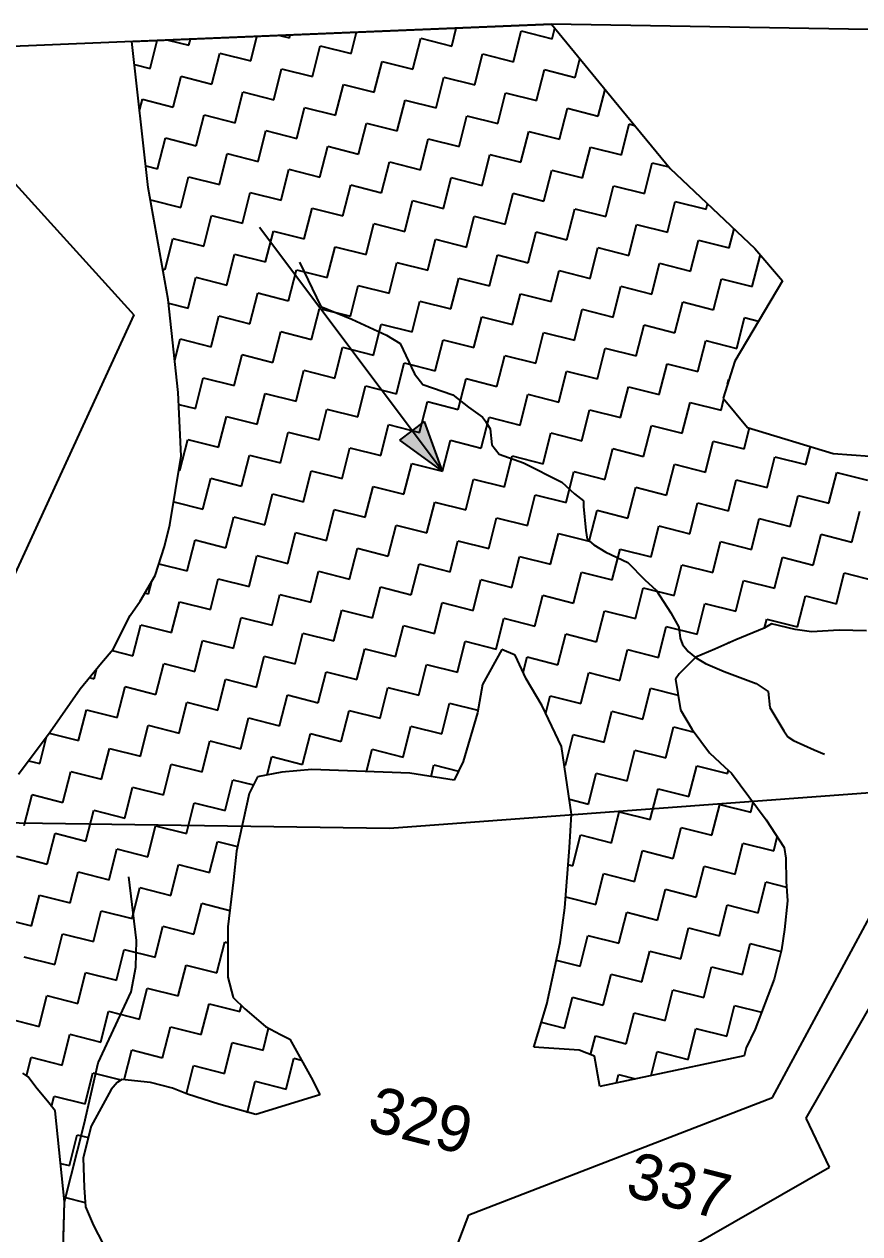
# Model space of a CAD drawing. Header units: metres. Extents: x 281097 to 285452, y 2029380 to 2031700.
# Drawn here: x 284736.9 to 285060.7, y 2030466.1 to 2030934.9 of the extents above; entities that cross this region are included whole.
import ezdxf
from ezdxf.enums import TextEntityAlignment as Align

# ---------------------------------------------------------------- set-up
doc = ezdxf.new("R2010")
doc.units = ezdxf.units.M
doc.header["$MEASUREMENT"] = 0
for name, color, linetype in [('LINE_WATER', 4, 'Continuous'), ('POLY_HATCH', 12, 'Continuous'), ('POLY_PARCEL', 6, 'Continuous'), ('TEXT_PARCEL', 7, 'Continuous'), ('V_BOUND_LINE', 7, 'Continuous')]:
    doc.layers.add(name, color=color, linetype=linetype)
doc.styles.add('TEXT_MAP', font='', dxfattribs={"height": 2.5})
doc.styles.get('TEXT_MAP').set_extended_font_data('Kruti Dev 050')

msp = doc.modelspace()

# ---------------------------------------------------------------- hatches: boundary and pattern name
h = msp.add_hatch(color=256)
h.paths.add_polyline_path([(284887.26, 2030777.34), (284882.47, 2030773.73), (284899.05, 2030761.67)])
h.paths.add_polyline_path([(284899.05, 2030761.67), (284892.06, 2030780.95), (284887.26, 2030777.34)])

# ---------------------------------------------------------------- linework, layer by layer
for points in [[(284899.05, 2030761.67), (284828.03, 2030856.09)], [(284882.47, 2030773.73), (284892.06, 2030780.95)], [(284899.05, 2030761.67), (284892.06, 2030780.95)], [(284899.05, 2030761.67), (284882.47, 2030773.73)]]:
    msp.add_lwpolyline(points)
at = {"layer": 'LINE_WATER'}
for p, q in [((284843.55, 2030842.67), (284851.91, 2030825.49)), ((284851.91, 2030825.49), (284863.85, 2030820.59)), ((284863.85, 2030820.59), (284877.33, 2030814.35)), ((284877.33, 2030814.35), (284882.63, 2030811.12)), ((284882.63, 2030811.12), (284888.13, 2030799.38)), ((284888.13, 2030799.38), (284891.33, 2030795.27)), ((284891.33, 2030795.27), (284903.01, 2030791.26)), ((284903.01, 2030791.26), (284909.12, 2030786.54)), ((284909.12, 2030786.54), (284914.49, 2030782.64)), ((284914.49, 2030782.64), (284915.68, 2030781.07)), ((284915.68, 2030781.07), (284917.46, 2030778.07)), ((284917.46, 2030778.07), (284918.11, 2030771.87)), ((284918.11, 2030771.87), (284921.02, 2030768.28)), ((284921.02, 2030768.28), (284930.35, 2030764.96)), ((284930.35, 2030764.96), (284945.27, 2030757.37)), ((284945.27, 2030757.37), (284950.18, 2030752.95)), ((284950.18, 2030752.95), (284953.61, 2030750.18)), ((284953.61, 2030750.18), (284953.68, 2030747.94)), ((284953.68, 2030747.94), (284954.59, 2030738.64)), ((284954.59, 2030738.64), (284955.03, 2030735.35)), ((284955.03, 2030735.35), (284957.64, 2030733.1)), ((284957.64, 2030733.1), (284962.34, 2030730.32)), ((284962.34, 2030730.32), (284970.84, 2030726.26)), ((284970.84, 2030726.26), (284977.39, 2030719.52)), ((284977.39, 2030719.52), (284981.79, 2030715.55)), ((284981.79, 2030715.55), (284987.52, 2030706.8)), ((284987.52, 2030706.8), (284990.56, 2030701.26)), ((284990.56, 2030701.26), (284991.07, 2030697)), ((284991.07, 2030697), (284992.04, 2030694.53)), ((284992.04, 2030694.53), (284994.2, 2030691.76)), ((284994.2, 2030691.76), (284997.1, 2030689.44)), ((284997.1, 2030689.44), (285000.98, 2030687.19)), ((285000.98, 2030687.19), (285008.14, 2030684.1)), ((285008.14, 2030684.1), (285020.61, 2030679.36)), ((285020.61, 2030679.36), (285025.23, 2030676.28)), ((285025.23, 2030676.28), (285025.88, 2030670.08)), ((285025.88, 2030670.08), (285031.24, 2030661.1)), ((285031.24, 2030661.1), (285032.87, 2030658.78)), ((285032.87, 2030658.78), (285035.03, 2030657.28)), ((285035.03, 2030657.28), (285043.02, 2030653.67)), ((285043.02, 2030653.67), (285047.05, 2030652.01)), ((284780.47, 2030579.82), (284777.4, 2030604.47)), ((284780.17, 2030569.41), (284780.47, 2030579.82)), ((284778.36, 2030559.97), (284780.17, 2030569.41)), ((284765.54, 2030532.36), (284778.36, 2030559.97)), ((284760.12, 2030508.69), (284765.54, 2030532.36)), ((284752.5, 2030478.59), (284760.12, 2030508.69)), ((284751.58, 2030447.38), (284752.5, 2030478.59))]:
    msp.add_line(p, q, dxfattribs=at)
at = {"layer": 'POLY_HATCH'}
for p, q in [((284778.58, 2030928.15), (284941.29, 2030934.89)), ((284941.29, 2030934.89), (284968.51, 2030901.68)), ((284784.98, 2030871.65), (284778.58, 2030928.15)), ((284968.51, 2030901.68), (284987.21, 2030879.03)), ((284987.21, 2030879.03), (285020.05, 2030847.92)), ((284792.7, 2030828.17), (284784.98, 2030871.65)), ((285020.05, 2030847.92), (285030.74, 2030835.44)), ((285030.74, 2030835.44), (285012.26, 2030804.3)), ((284796.61, 2030792.18), (284792.7, 2030828.17)), ((285012.26, 2030804.3), (285007.82, 2030789.96)), ((284797.69, 2030767.48), (284796.61, 2030792.18)), ((285007.82, 2030789.96), (285007.82, 2030789.96)), ((285007.82, 2030789.96), (285017.16, 2030778.64)), ((285017.16, 2030778.64), (285050.45, 2030768.58)), ((284793.39, 2030740.89), (284797.69, 2030767.48)), ((285050.45, 2030768.58), (285087.21, 2030765.78)), ((284791.26, 2030732.48), (284793.39, 2030740.89)), ((284787.59, 2030721.2), (284791.26, 2030732.48)), ((284781.82, 2030711.26), (284787.59, 2030721.2)), ((284777.97, 2030705.72), (284781.82, 2030711.26)), ((284771.42, 2030692.73), (284777.97, 2030705.72)), ((285023.68, 2030700.87), (285012.75, 2030696.31)), ((285026.56, 2030702.58), (285023.68, 2030700.87)), ((285035.74, 2030700.26), (285026.56, 2030702.58)), ((285042.06, 2030699.47), (285035.74, 2030700.26)), ((285052.78, 2030700.01), (285042.06, 2030699.47)), ((285063.31, 2030699.79), (285052.78, 2030700.01)), ((285012.75, 2030696.31), (285004.51, 2030692.7)), ((284766.81, 2030687.39), (284771.42, 2030692.73)), ((284922.04, 2030692.55), (284914.53, 2030678.99)), ((284927.2, 2030690.43), (284922.04, 2030692.55)), ((284931.39, 2030681.23), (284927.2, 2030690.43)), ((284997.22, 2030689.66), (284990.69, 2030683.18)), ((285004.51, 2030692.7), (284997.22, 2030689.66)), ((284758.54, 2030677.27), (284766.81, 2030687.39)), ((284937.67, 2030670.68), (284931.39, 2030681.23)), ((284990.69, 2030683.18), (284989.34, 2030681.08)), ((284989.34, 2030681.08), (284991.22, 2030669.2)), ((284747.01, 2030660.65), (284758.54, 2030677.27)), ((284914.53, 2030678.99), (284912.58, 2030668.08)), ((284912.58, 2030668.08), (284906.97, 2030649.15)), ((284945.09, 2030654.96), (284937.67, 2030670.68)), ((284991.22, 2030669.2), (284995.8, 2030661.53)), ((284995.8, 2030661.53), (285002.47, 2030652.52)), ((284734.7, 2030644.23), (284747.01, 2030660.65)), ((284949.04, 2030628.73), (284945.09, 2030654.96)), ((285002.47, 2030652.52), (285008.39, 2030646.95)), ((284906.97, 2030649.15), (284903.5, 2030641.89)), ((284827.3, 2030643.29), (284824.02, 2030636.79)), ((284836.68, 2030644.98), (284827.3, 2030643.29)), ((284848.37, 2030646.09), (284836.68, 2030644.98)), ((284886.28, 2030644.63), (284848.37, 2030646.09)), ((284903.5, 2030641.89), (284886.28, 2030644.63)), ((285008.39, 2030646.95), (285011.06, 2030644.64)), ((285011.06, 2030644.64), (285024.41, 2030626.61)), ((284824.02, 2030636.79), (284819.17, 2030614.41)), ((284948.23, 2030615.91), (284949.04, 2030628.73)), ((285024.41, 2030626.61), (285031.47, 2030615.86)), ((284946.38, 2030592.43), (284948.23, 2030615.91)), ((285031.47, 2030615.86), (285032.03, 2030611.65)), ((284819.17, 2030614.41), (284817.98, 2030603.31)), ((285032.03, 2030611.65), (285032.19, 2030602.66)), ((284817.98, 2030603.31), (284815.82, 2030585.14)), ((285032.19, 2030602.66), (285032.75, 2030595.19)), ((284944.62, 2030579.04), (284946.38, 2030592.43)), ((285032.75, 2030595.19), (285031.56, 2030584.09)), ((284815.82, 2030585.14), (284815.77, 2030565.61)), ((285031.56, 2030584.09), (285030.39, 2030576.25)), ((284939.38, 2030555.13), (284944.62, 2030579.04)), ((285030.39, 2030576.25), (285027.48, 2030564.77)), ((284815.77, 2030565.61), (284817.85, 2030557.76)), ((285027.48, 2030564.77), (285020.15, 2030545.47)), ((284817.85, 2030557.76), (284822.43, 2030553.34)), ((284934.35, 2030538.5), (284939.38, 2030555.13)), ((284822.43, 2030553.34), (284830.45, 2030546.43)), ((284830.45, 2030546.43), (284836.19, 2030543.35)), ((285020.15, 2030545.47), (285016.68, 2030538.2)), ((284836.19, 2030543.35), (284839.82, 2030541.61)), ((284839.82, 2030541.61), (284848.77, 2030525.5)), ((284951.96, 2030537.29), (284934.35, 2030538.5)), ((284957.89, 2030534.98), (284951.96, 2030537.29)), ((284959.96, 2030523.27), (284957.89, 2030534.98)), ((285015.91, 2030535.14), (285003.83, 2030532.5)), ((285016.68, 2030538.2), (285015.91, 2030535.14)), ((285003.83, 2030532.5), (284959.96, 2030523.27)), ((284738.41, 2030527.01), (284736.31, 2030528.36)), ((284741.46, 2030522.99), (284738.41, 2030527.01)), ((284774.79, 2030525.94), (284772.87, 2030524.8)), ((284785.89, 2030524.76), (284774.79, 2030525.94)), ((284848.77, 2030525.5), (284851.44, 2030519.95)), ((284746.42, 2030516.84), (284741.46, 2030522.99)), ((284770.57, 2030522.13), (284762.86, 2030507.8)), ((284772.87, 2030524.8), (284770.57, 2030522.13)), ((284794.31, 2030522.62), (284785.89, 2030524.76)), ((284800.24, 2030520.31), (284794.31, 2030522.62)), ((284748.9, 2030513.77), (284746.42, 2030516.84)), ((284812.29, 2030516.44), (284800.24, 2030520.31)), ((284826.71, 2030512.37), (284812.29, 2030516.44)), ((284851.44, 2030519.95), (284826.71, 2030512.37)), ((284752.5, 2030478.59), (284748.9, 2030513.77)), ((284762.86, 2030507.8), (284759.76, 2030495.56)), ((284759.76, 2030495.56), (284760.11, 2030484.07)), ((284760.11, 2030484.07), (284760.66, 2030476.6)), ((284752.1, 2030465.13), (284752.5, 2030478.59)), ((284760.66, 2030476.6), (284763.7, 2030469.32)), ((284763.7, 2030469.32), (284773.03, 2030451.49))]:
    msp.add_line(p, q, dxfattribs=at)
at = {"layer": 'POLY_HATCH', "linetype": 'Continuous'}
for p, q in [((284902.56, 2030926.39), (284904.32, 2030933.36)), ((284941.5, 2030929.26), (284942.54, 2030933.36)), ((284785.72, 2030917.76), (284788.46, 2030928.56)), ((284792.69, 2030928.74), (284800.72, 2030926.7)), ((284800.72, 2030926.7), (284801.33, 2030929.1)), ((284824.67, 2030920.64), (284827.08, 2030930.16)), ((284835.92, 2030930.53), (284839.67, 2030929.58)), ((284839.67, 2030929.58), (284839.95, 2030930.69)), ((284863.61, 2030923.51), (284865.7, 2030931.76)), ((284887.55, 2030917.45), (284890.59, 2030929.42)), ((284890.59, 2030929.42), (284902.56, 2030926.39)), ((284926.5, 2030920.32), (284929.53, 2030932.29)), ((284929.53, 2030932.29), (284941.5, 2030929.26)), ((284848.61, 2030914.57), (284851.64, 2030926.54)), ((284851.64, 2030926.54), (284863.61, 2030923.51)), ((284779.58, 2030919.32), (284785.72, 2030917.76)), ((284809.66, 2030911.7), (284812.7, 2030923.67)), ((284812.7, 2030923.67), (284824.67, 2030920.64)), ((284872.55, 2030908.51), (284875.58, 2030920.48)), ((284875.58, 2030920.48), (284887.55, 2030917.45)), ((284911.49, 2030911.38), (284914.53, 2030923.35)), ((284914.53, 2030923.35), (284926.5, 2030920.32)), ((284950.44, 2030914.26), (284952.27, 2030921.49)), ((284794.66, 2030902.76), (284797.69, 2030914.73)), ((284797.69, 2030914.73), (284809.66, 2030911.7)), ((284833.6, 2030905.64), (284836.64, 2030917.61)), ((284836.64, 2030917.61), (284848.61, 2030914.57)), ((284935.44, 2030905.32), (284938.47, 2030917.29)), ((284938.47, 2030917.29), (284950.44, 2030914.26)), ((284857.55, 2030899.57), (284860.58, 2030911.54)), ((284860.58, 2030911.54), (284872.55, 2030908.51)), ((284896.49, 2030902.44), (284899.52, 2030914.41)), ((284899.52, 2030914.41), (284911.49, 2030911.38)), ((284781.6, 2030901.5), (284782.69, 2030905.79)), ((284782.69, 2030905.79), (284794.66, 2030902.76)), ((284818.6, 2030896.7), (284821.63, 2030908.67)), ((284821.63, 2030908.67), (284833.6, 2030905.64)), ((284881.49, 2030893.51), (284884.52, 2030905.48)), ((284884.52, 2030905.48), (284896.49, 2030902.44)), ((284920.43, 2030896.38), (284923.47, 2030908.35)), ((284923.47, 2030908.35), (284935.44, 2030905.32)), ((284959.38, 2030899.25), (284962, 2030909.62)), ((284842.54, 2030890.63), (284845.58, 2030902.6)), ((284845.58, 2030902.6), (284857.55, 2030899.57)), ((284944.38, 2030890.31), (284947.41, 2030902.29)), ((284947.41, 2030902.29), (284959.38, 2030899.25)), ((284803.6, 2030887.76), (284806.63, 2030899.73)), ((284806.63, 2030899.73), (284818.6, 2030896.7)), ((284866.49, 2030884.57), (284869.52, 2030896.54)), ((284869.52, 2030896.54), (284881.49, 2030893.51)), ((284905.43, 2030887.44), (284908.46, 2030899.41)), ((284908.46, 2030899.41), (284920.43, 2030896.38)), ((284968.32, 2030884.25), (284971.35, 2030896.22)), ((284971.35, 2030896.22), (284973.46, 2030895.69)), ((284827.54, 2030881.69), (284830.57, 2030893.66)), ((284830.57, 2030893.66), (284842.54, 2030890.63)), ((284929.37, 2030881.38), (284932.4, 2030893.35)), ((284932.4, 2030893.35), (284944.38, 2030890.31)), ((284788.6, 2030878.82), (284791.63, 2030890.79)), ((284791.63, 2030890.79), (284803.6, 2030887.76)), ((284851.48, 2030875.63), (284854.51, 2030887.6)), ((284854.51, 2030887.6), (284866.49, 2030884.57)), ((284890.43, 2030878.5), (284893.46, 2030890.47)), ((284893.46, 2030890.47), (284905.43, 2030887.44)), ((284953.31, 2030875.31), (284956.35, 2030887.28)), ((284956.35, 2030887.28), (284968.32, 2030884.25)), ((284812.54, 2030872.75), (284815.57, 2030884.73)), ((284815.57, 2030884.73), (284827.54, 2030881.69)), ((284914.37, 2030872.44), (284917.4, 2030884.41)), ((284917.4, 2030884.41), (284929.37, 2030881.38)), ((284784.04, 2030879.97), (284788.6, 2030878.82)), ((284836.48, 2030866.69), (284839.51, 2030878.66)), ((284839.51, 2030878.66), (284851.48, 2030875.63)), ((284875.42, 2030869.56), (284878.46, 2030881.53)), ((284878.46, 2030881.53), (284890.43, 2030878.5)), ((284938.31, 2030866.37), (284941.34, 2030878.34)), ((284941.34, 2030878.34), (284953.31, 2030875.31)), ((284977.26, 2030869.25), (284980.29, 2030881.22)), ((284980.29, 2030881.22), (284986.76, 2030879.58)), ((284797.53, 2030863.82), (284800.57, 2030875.79)), ((284800.57, 2030875.79), (284812.54, 2030872.75)), ((284860.42, 2030860.63), (284863.45, 2030872.6)), ((284863.45, 2030872.6), (284875.42, 2030869.56)), ((284899.37, 2030863.5), (284902.4, 2030875.47)), ((284902.4, 2030875.47), (284914.37, 2030872.44)), ((284962.25, 2030860.31), (284965.28, 2030872.28)), ((284965.28, 2030872.28), (284977.26, 2030869.25)), ((284821.48, 2030857.75), (284824.51, 2030869.72)), ((284824.51, 2030869.72), (284836.48, 2030866.69)), ((284923.31, 2030857.43), (284926.34, 2030869.41)), ((284926.34, 2030869.41), (284938.31, 2030866.37)), ((284785.84, 2030866.78), (284797.53, 2030863.82)), ((284845.42, 2030851.69), (284848.45, 2030863.66)), ((284848.45, 2030863.66), (284860.42, 2030860.63)), ((284884.36, 2030854.56), (284887.39, 2030866.53)), ((284887.39, 2030866.53), (284899.37, 2030863.5)), ((284947.25, 2030851.37), (284950.28, 2030863.34)), ((284950.28, 2030863.34), (284962.25, 2030860.31)), ((284986.19, 2030854.24), (284989.23, 2030866.21)), ((284989.23, 2030866.21), (285001.2, 2030863.18)), ((285001.2, 2030863.18), (285001.73, 2030865.28)), ((284806.47, 2030848.81), (284809.5, 2030860.78)), ((284809.5, 2030860.78), (284821.48, 2030857.75)), ((284908.3, 2030848.5), (284911.34, 2030860.47)), ((284911.34, 2030860.47), (284923.31, 2030857.43)), ((284830.41, 2030842.75), (284833.45, 2030854.72)), ((284833.45, 2030854.72), (284845.42, 2030851.69)), ((284869.36, 2030845.62), (284872.39, 2030857.59)), ((284872.39, 2030857.59), (284884.36, 2030854.56)), ((284932.25, 2030842.43), (284935.28, 2030854.4)), ((284935.28, 2030854.4), (284947.25, 2030851.37)), ((284971.19, 2030845.3), (284974.22, 2030857.28)), ((284974.22, 2030857.28), (284986.19, 2030854.24)), ((285010.14, 2030848.18), (285012, 2030855.54)), ((284791.47, 2030839.87), (284794.5, 2030851.85)), ((284794.5, 2030851.85), (284806.47, 2030848.81)), ((284893.3, 2030839.56), (284896.33, 2030851.53)), ((284896.33, 2030851.53), (284908.3, 2030848.5)), ((284995.13, 2030839.24), (284998.16, 2030851.21)), ((284998.16, 2030851.21), (285010.14, 2030848.18)), ((284815.41, 2030833.81), (284818.44, 2030845.78)), ((284818.44, 2030845.78), (284830.41, 2030842.75)), ((284854.36, 2030836.68), (284857.39, 2030848.65)), ((284857.39, 2030848.65), (284869.36, 2030845.62)), ((284917.24, 2030833.49), (284920.27, 2030845.46)), ((284920.27, 2030845.46), (284932.25, 2030842.43)), ((284956.19, 2030836.37), (284959.22, 2030848.34)), ((284959.22, 2030848.34), (284971.19, 2030845.3)), ((285019.07, 2030833.18), (285022.11, 2030845.15)), ((285022.11, 2030845.15), (285022.51, 2030845.04)), ((284790.58, 2030840.1), (284791.47, 2030839.87)), ((284839.35, 2030827.75), (284842.38, 2030839.72)), ((284842.38, 2030839.72), (284854.36, 2030836.68)), ((284878.3, 2030830.62), (284881.33, 2030842.59)), ((284881.33, 2030842.59), (284893.3, 2030839.56)), ((284980.13, 2030830.3), (284983.16, 2030842.27)), ((284983.16, 2030842.27), (284995.13, 2030839.24)), ((284800.41, 2030824.87), (284803.44, 2030836.84)), ((284803.44, 2030836.84), (284815.41, 2030833.81)), ((284902.24, 2030824.55), (284905.27, 2030836.52)), ((284905.27, 2030836.52), (284917.24, 2030833.49)), ((284941.18, 2030827.43), (284944.22, 2030839.4)), ((284944.22, 2030839.4), (284956.19, 2030836.37)), ((285004.07, 2030824.24), (285007.1, 2030836.21)), ((285007.1, 2030836.21), (285019.07, 2030833.18)), ((284824.35, 2030818.81), (284827.38, 2030830.78)), ((284827.38, 2030830.78), (284839.35, 2030827.75)), ((284863.29, 2030821.68), (284866.33, 2030833.65)), ((284866.33, 2030833.65), (284878.3, 2030830.62)), ((284926.18, 2030818.49), (284929.21, 2030830.46)), ((284929.21, 2030830.46), (284941.18, 2030827.43)), ((284965.13, 2030821.36), (284968.16, 2030833.33)), ((284968.16, 2030833.33), (284980.13, 2030830.3)), ((284792.85, 2030826.79), (284800.41, 2030824.87)), ((284887.24, 2030815.62), (284890.27, 2030827.59)), ((284890.27, 2030827.59), (284902.24, 2030824.55)), ((284989.07, 2030815.3), (284992.1, 2030827.27)), ((284992.1, 2030827.27), (285004.07, 2030824.24)), ((284809.35, 2030809.87), (284812.38, 2030821.84)), ((284812.38, 2030821.84), (284824.35, 2030818.81)), ((284848.29, 2030812.74), (284851.32, 2030824.71)), ((284851.32, 2030824.71), (284863.29, 2030821.68)), ((284911.18, 2030809.55), (284914.21, 2030821.52)), ((284914.21, 2030821.52), (284926.18, 2030818.49)), ((284950.12, 2030812.42), (284953.15, 2030824.4)), ((284953.15, 2030824.4), (284965.13, 2030821.36)), ((285013.01, 2030809.23), (285016.04, 2030821.2)), ((285016.04, 2030821.2), (285021.47, 2030819.83)), ((284872.23, 2030806.68), (284875.26, 2030818.65)), ((284875.26, 2030818.65), (284887.24, 2030815.62)), ((284974.06, 2030806.36), (284977.1, 2030818.33)), ((284977.1, 2030818.33), (284989.07, 2030815.3)), ((284795.26, 2030804.57), (284797.38, 2030812.9)), ((284797.38, 2030812.9), (284809.35, 2030809.87)), ((284833.29, 2030803.8), (284836.32, 2030815.77)), ((284836.32, 2030815.77), (284848.29, 2030812.74)), ((284896.17, 2030800.61), (284899.21, 2030812.58)), ((284899.21, 2030812.58), (284911.18, 2030809.55)), ((284935.12, 2030803.49), (284938.15, 2030815.46)), ((284938.15, 2030815.46), (284950.12, 2030812.42)), ((284998.01, 2030800.3), (285001.04, 2030812.27)), ((285001.04, 2030812.27), (285013.01, 2030809.23)), ((284818.28, 2030794.86), (284821.32, 2030806.84)), ((284821.32, 2030806.84), (284833.29, 2030803.8)), ((284857.23, 2030797.74), (284860.26, 2030809.71)), ((284860.26, 2030809.71), (284872.23, 2030806.68)), ((284959.06, 2030797.42), (284962.09, 2030809.39)), ((284962.09, 2030809.39), (284974.06, 2030806.36)), ((284881.17, 2030791.67), (284884.2, 2030803.64)), ((284884.2, 2030803.64), (284896.17, 2030800.61)), ((284920.12, 2030794.55), (284923.15, 2030806.52)), ((284923.15, 2030806.52), (284935.12, 2030803.49)), ((284983, 2030791.36), (284986.04, 2030803.33)), ((284986.04, 2030803.33), (284998.01, 2030800.3)), ((284803.28, 2030785.93), (284806.31, 2030797.9)), ((284806.31, 2030797.9), (284818.28, 2030794.86)), ((284842.23, 2030788.8), (284845.26, 2030800.77)), ((284845.26, 2030800.77), (284857.23, 2030797.74)), ((284905.11, 2030785.61), (284908.15, 2030797.58)), ((284908.15, 2030797.58), (284920.12, 2030794.55)), ((284944.06, 2030788.48), (284947.09, 2030800.45)), ((284947.09, 2030800.45), (284959.06, 2030797.42)), ((284866.17, 2030782.74), (284869.2, 2030794.71)), ((284869.2, 2030794.71), (284881.17, 2030791.67)), ((284968, 2030782.42), (284971.03, 2030794.39)), ((284971.03, 2030794.39), (284983, 2030791.36)), ((285009.52, 2030795.46), (285009.98, 2030797.26)), ((285009.98, 2030797.26), (285010.07, 2030797.24)), ((284827.22, 2030779.86), (284830.26, 2030791.83)), ((284830.26, 2030791.83), (284842.23, 2030788.8)), ((284890.11, 2030776.67), (284893.14, 2030788.64)), ((284893.14, 2030788.64), (284905.11, 2030785.61)), ((284929.05, 2030779.54), (284932.09, 2030791.52)), ((284932.09, 2030791.52), (284944.06, 2030788.48)), ((284991.94, 2030776.35), (284994.97, 2030788.32)), ((284994.97, 2030788.32), (285006.94, 2030785.29)), ((285006.94, 2030785.29), (285008.05, 2030789.67)), ((284796.81, 2030787.57), (284803.28, 2030785.93)), ((284851.16, 2030773.8), (284854.2, 2030785.77)), ((284854.2, 2030785.77), (284866.17, 2030782.74)), ((284953, 2030773.48), (284956.03, 2030785.45)), ((284956.03, 2030785.45), (284968, 2030782.42)), ((284812.22, 2030770.92), (284815.25, 2030782.89)), ((284815.25, 2030782.89), (284827.22, 2030779.86)), ((284875.11, 2030767.73), (284878.14, 2030779.7)), ((284878.14, 2030779.7), (284890.11, 2030776.67)), ((284914.05, 2030770.61), (284917.08, 2030782.58)), ((284917.08, 2030782.58), (284929.05, 2030779.54)), ((284976.94, 2030767.41), (284979.97, 2030779.39)), ((284979.97, 2030779.39), (284991.94, 2030776.35)), ((284797.22, 2030761.98), (284800.25, 2030773.96)), ((284800.25, 2030773.96), (284812.22, 2030770.92)), ((284836.16, 2030764.86), (284839.19, 2030776.83)), ((284839.19, 2030776.83), (284851.16, 2030773.8)), ((284937.99, 2030764.54), (284941.03, 2030776.51)), ((284941.03, 2030776.51), (284953, 2030773.48)), ((285015.88, 2030770.29), (285017.94, 2030778.41)), ((284860.1, 2030758.79), (284863.14, 2030770.76)), ((284863.14, 2030770.76), (284875.11, 2030767.73)), ((284899.05, 2030761.67), (284902.08, 2030773.64)), ((284902.08, 2030773.64), (284914.05, 2030770.61)), ((284961.93, 2030758.48), (284964.97, 2030770.45)), ((284964.97, 2030770.45), (284976.94, 2030767.41)), ((285000.88, 2030761.35), (285003.91, 2030773.32)), ((285003.91, 2030773.32), (285015.88, 2030770.29)), ((285039.82, 2030764.22), (285041.61, 2030771.25)), ((284821.16, 2030755.92), (284824.19, 2030767.89)), ((284824.19, 2030767.89), (284836.16, 2030764.86)), ((284884.04, 2030752.73), (284887.08, 2030764.7)), ((284887.08, 2030764.7), (284899.05, 2030761.67)), ((284922.99, 2030755.6), (284926.02, 2030767.57)), ((284926.02, 2030767.57), (284937.99, 2030764.54)), ((285024.82, 2030755.29), (285027.85, 2030767.26)), ((285027.85, 2030767.26), (285039.82, 2030764.22)), ((284796.82, 2030762.09), (284797.22, 2030761.98)), ((284845.1, 2030749.86), (284848.13, 2030761.83)), ((284848.13, 2030761.83), (284860.1, 2030758.79)), ((284946.93, 2030749.54), (284949.96, 2030761.51)), ((284949.96, 2030761.51), (284961.93, 2030758.48)), ((284985.88, 2030752.41), (284988.91, 2030764.38)), ((284988.91, 2030764.38), (285000.88, 2030761.35)), ((285048.76, 2030749.22), (285051.8, 2030761.19)), ((285051.8, 2030761.19), (285063.77, 2030758.16)), ((284806.15, 2030746.98), (284809.19, 2030758.95)), ((284809.19, 2030758.95), (284821.16, 2030755.92)), ((284869.04, 2030743.79), (284872.07, 2030755.76)), ((284872.07, 2030755.76), (284884.04, 2030752.73)), ((284907.99, 2030746.66), (284911.02, 2030758.64)), ((284911.02, 2030758.64), (284922.99, 2030755.6)), ((284970.87, 2030743.47), (284973.91, 2030755.44)), ((284973.91, 2030755.44), (284985.88, 2030752.41)), ((285009.82, 2030746.35), (285012.85, 2030758.32)), ((285012.85, 2030758.32), (285024.82, 2030755.29)), ((284830.1, 2030740.92), (284833.13, 2030752.89)), ((284833.13, 2030752.89), (284845.1, 2030749.86)), ((284931.93, 2030740.6), (284934.96, 2030752.57)), ((284934.96, 2030752.57), (284946.93, 2030749.54)), ((285033.76, 2030740.28), (285036.79, 2030752.25)), ((285036.79, 2030752.25), (285048.76, 2030749.22)), ((284794.84, 2030749.85), (284806.15, 2030746.98)), ((284854.04, 2030734.85), (284857.07, 2030746.82)), ((284857.07, 2030746.82), (284869.04, 2030743.79)), ((284892.98, 2030737.73), (284896.02, 2030749.7)), ((284896.02, 2030749.7), (284907.99, 2030746.66)), ((284955.87, 2030734.53), (284958.9, 2030746.51)), ((284958.9, 2030746.51), (284970.87, 2030743.47)), ((284994.81, 2030737.41), (284997.85, 2030749.38)), ((284997.85, 2030749.38), (285009.82, 2030746.35)), ((285057.7, 2030734.22), (285060.73, 2030746.19)), ((284815.09, 2030731.98), (284818.13, 2030743.95)), ((284818.13, 2030743.95), (284830.1, 2030740.92)), ((284916.93, 2030731.66), (284919.96, 2030743.63)), ((284919.96, 2030743.63), (284931.93, 2030740.6)), ((285018.76, 2030731.34), (285021.79, 2030743.31)), ((285021.79, 2030743.31), (285033.76, 2030740.28)), ((284839.04, 2030725.91), (284842.07, 2030737.88)), ((284842.07, 2030737.88), (284854.04, 2030734.85)), ((284877.98, 2030728.79), (284881.01, 2030740.76)), ((284881.01, 2030740.76), (284892.98, 2030737.73)), ((284940.87, 2030725.6), (284943.9, 2030737.57)), ((284943.9, 2030737.57), (284955.87, 2030734.53)), ((284979.81, 2030728.47), (284982.84, 2030740.44)), ((284982.84, 2030740.44), (284994.81, 2030737.41)), ((285042.7, 2030725.28), (285045.73, 2030737.25)), ((285045.73, 2030737.25), (285057.7, 2030734.22)), ((284800.09, 2030723.04), (284803.12, 2030735.01)), ((284803.12, 2030735.01), (284815.09, 2030731.98)), ((284862.98, 2030719.85), (284866.01, 2030731.82)), ((284866.01, 2030731.82), (284877.98, 2030728.79)), ((284901.92, 2030722.72), (284904.95, 2030734.69)), ((284904.95, 2030734.69), (284916.93, 2030731.66)), ((285003.75, 2030722.41), (285006.79, 2030734.38)), ((285006.79, 2030734.38), (285018.76, 2030731.34)), ((284824.03, 2030716.98), (284827.06, 2030728.95)), ((284827.06, 2030728.95), (284839.04, 2030725.91)), ((284925.86, 2030716.66), (284928.9, 2030728.63)), ((284928.9, 2030728.63), (284940.87, 2030725.6)), ((284964.81, 2030719.53), (284967.84, 2030731.5)), ((284967.84, 2030731.5), (284979.81, 2030728.47)), ((285027.7, 2030716.34), (285030.73, 2030728.31)), ((285030.73, 2030728.31), (285042.7, 2030725.28)), ((284789.1, 2030725.82), (284800.09, 2030723.04)), ((284847.97, 2030710.91), (284851.01, 2030722.88)), ((284851.01, 2030722.88), (284862.98, 2030719.85)), ((284886.92, 2030713.78), (284889.95, 2030725.75)), ((284889.95, 2030725.75), (284901.92, 2030722.72)), ((284949.81, 2030710.59), (284952.84, 2030722.56)), ((284952.84, 2030722.56), (284964.81, 2030719.53)), ((284988.75, 2030713.47), (284991.78, 2030725.44)), ((284991.78, 2030725.44), (285003.75, 2030722.41)), ((284785.09, 2030714.1), (284786.34, 2030719.04)), ((284809.03, 2030708.04), (284812.06, 2030720.01)), ((284812.06, 2030720.01), (284824.03, 2030716.98)), ((284910.86, 2030707.72), (284913.89, 2030719.69)), ((284913.89, 2030719.69), (284925.86, 2030716.66)), ((285012.69, 2030707.4), (285015.72, 2030719.37)), ((285015.72, 2030719.37), (285027.7, 2030716.34)), ((285051.64, 2030710.28), (285054.67, 2030722.25)), ((285054.67, 2030722.25), (285066.64, 2030719.21)), ((284783.67, 2030714.46), (284785.09, 2030714.1)), ((284832.97, 2030701.97), (284836, 2030713.94)), ((284836, 2030713.94), (284847.97, 2030710.91)), ((284871.92, 2030704.85), (284874.95, 2030716.82)), ((284874.95, 2030716.82), (284886.92, 2030713.78)), ((284934.8, 2030701.65), (284937.83, 2030713.63)), ((284937.83, 2030713.63), (284949.81, 2030710.59)), ((284973.75, 2030704.53), (284976.78, 2030716.5)), ((284976.78, 2030716.5), (284988.75, 2030713.47)), ((285036.63, 2030701.34), (285039.67, 2030713.31)), ((285039.67, 2030713.31), (285051.64, 2030710.28)), ((284794.03, 2030699.1), (284797.06, 2030711.07)), ((284797.06, 2030711.07), (284809.03, 2030708.04)), ((284895.86, 2030698.78), (284898.89, 2030710.75)), ((284898.89, 2030710.75), (284910.86, 2030707.72)), ((284997.69, 2030698.46), (285000.72, 2030710.43)), ((285000.72, 2030710.43), (285012.69, 2030707.4)), ((284817.97, 2030693.03), (284821, 2030705)), ((284821, 2030705), (284832.97, 2030701.97)), ((284856.91, 2030695.91), (284859.94, 2030707.88)), ((284859.94, 2030707.88), (284871.92, 2030704.85)), ((284919.8, 2030692.72), (284922.83, 2030704.69)), ((284922.83, 2030704.69), (284934.8, 2030701.65)), ((284958.74, 2030695.59), (284961.78, 2030707.56)), ((284961.78, 2030707.56), (284973.75, 2030704.53)), ((285023.79, 2030700.94), (285024.66, 2030704.37)), ((285024.66, 2030704.37), (285036.63, 2030701.34)), ((284779.02, 2030690.16), (284782.05, 2030702.13)), ((284782.05, 2030702.13), (284794.03, 2030699.1)), ((284841.91, 2030686.97), (284844.94, 2030698.94)), ((284844.94, 2030698.94), (284856.91, 2030695.91)), ((284880.85, 2030689.84), (284883.89, 2030701.81)), ((284883.89, 2030701.81), (284895.86, 2030698.78)), ((284982.69, 2030689.52), (284985.72, 2030701.5)), ((284985.72, 2030701.5), (284997.69, 2030698.46)), ((284802.96, 2030684.09), (284806, 2030696.07)), ((284806, 2030696.07), (284817.97, 2030693.03)), ((284904.8, 2030683.78), (284907.83, 2030695.75)), ((284907.83, 2030695.75), (284919.8, 2030692.72)), ((284943.74, 2030686.65), (284946.77, 2030698.62)), ((284946.77, 2030698.62), (284958.74, 2030695.59)), ((285009.53, 2030694.9), (285009.66, 2030695.43)), ((285009.66, 2030695.43), (285010.34, 2030695.26)), ((284770.96, 2030692.2), (284779.02, 2030690.16)), ((284826.91, 2030678.03), (284829.94, 2030690)), ((284829.94, 2030690), (284841.91, 2030686.97)), ((284865.85, 2030680.9), (284868.88, 2030692.87)), ((284868.88, 2030692.87), (284880.85, 2030689.84)), ((284930.26, 2030683.71), (284931.77, 2030689.68)), ((284931.77, 2030689.68), (284943.74, 2030686.65)), ((284967.68, 2030680.59), (284970.71, 2030692.56)), ((284970.71, 2030692.56), (284982.69, 2030689.52)), ((284764.02, 2030681.22), (284765.03, 2030685.21)), ((284787.96, 2030675.16), (284790.99, 2030687.13)), ((284790.99, 2030687.13), (284802.96, 2030684.09)), ((284889.79, 2030674.84), (284892.82, 2030686.81)), ((284892.82, 2030686.81), (284904.8, 2030683.78)), ((284762.16, 2030681.69), (284764.02, 2030681.22)), ((284811.9, 2030669.09), (284814.93, 2030681.06)), ((284814.93, 2030681.06), (284826.91, 2030678.03)), ((284850.85, 2030671.97), (284853.88, 2030683.94)), ((284853.88, 2030683.94), (284865.85, 2030680.9)), ((284952.68, 2030671.65), (284955.71, 2030683.62)), ((284955.71, 2030683.62), (284967.68, 2030680.59)), ((284772.96, 2030666.22), (284775.99, 2030678.19)), ((284775.99, 2030678.19), (284787.96, 2030675.16)), ((284874.79, 2030665.9), (284877.82, 2030677.87)), ((284877.82, 2030677.87), (284889.79, 2030674.84)), ((284976.62, 2030665.58), (284979.65, 2030677.55)), ((284979.65, 2030677.55), (284990.33, 2030674.85)), ((284796.9, 2030660.15), (284799.93, 2030672.12)), ((284799.93, 2030672.12), (284811.9, 2030669.09)), ((284835.84, 2030663.03), (284838.88, 2030675)), ((284838.88, 2030675), (284850.85, 2030671.97)), ((284898.73, 2030659.84), (284901.76, 2030671.81)), ((284901.76, 2030671.81), (284912.75, 2030669.02)), ((284938.99, 2030667.89), (284940.71, 2030674.68)), ((284940.71, 2030674.68), (284952.68, 2030671.65)), ((284757.95, 2030657.28), (284760.99, 2030669.25)), ((284760.99, 2030669.25), (284772.96, 2030666.22)), ((284820.84, 2030654.09), (284823.87, 2030666.06)), ((284823.87, 2030666.06), (284835.84, 2030663.03)), ((284859.79, 2030656.96), (284862.82, 2030668.93)), ((284862.82, 2030668.93), (284874.79, 2030665.9)), ((284961.62, 2030656.64), (284964.65, 2030668.62)), ((284964.65, 2030668.62), (284976.62, 2030665.58)), ((284781.9, 2030651.21), (284784.93, 2030663.19)), ((284784.93, 2030663.19), (284796.9, 2030660.15)), ((284883.73, 2030650.9), (284886.76, 2030662.87)), ((284886.76, 2030662.87), (284898.73, 2030659.84)), ((284985.56, 2030650.58), (284988.59, 2030662.55)), ((284988.59, 2030662.55), (284996.53, 2030660.54)), ((284742.95, 2030648.34), (284745.59, 2030658.77)), ((284746.63, 2030660.15), (284757.95, 2030657.28)), ((284805.84, 2030645.15), (284808.87, 2030657.12)), ((284808.87, 2030657.12), (284820.84, 2030654.09)), ((284844.78, 2030648.02), (284847.81, 2030659.99)), ((284847.81, 2030659.99), (284859.79, 2030656.96)), ((284946.61, 2030647.71), (284949.65, 2030659.68)), ((284949.65, 2030659.68), (284961.62, 2030656.64)), ((284766.89, 2030642.28), (284769.93, 2030654.25)), ((284769.93, 2030654.25), (284781.9, 2030651.21)), ((284869.56, 2030645.27), (284871.76, 2030653.93)), ((284871.76, 2030653.93), (284883.73, 2030650.9)), ((284970.56, 2030641.64), (284973.59, 2030653.61)), ((284973.59, 2030653.61), (284985.56, 2030650.58)), ((284738.6, 2030649.44), (284742.95, 2030648.34)), ((284790.83, 2030636.21), (284793.87, 2030648.18)), ((284793.87, 2030648.18), (284805.84, 2030645.15)), ((284831.01, 2030643.96), (284832.81, 2030651.06)), ((284832.81, 2030651.06), (284844.78, 2030648.02)), ((284894.55, 2030643.31), (284895.7, 2030647.86)), ((284895.7, 2030647.86), (284905.21, 2030645.46)), ((284946.17, 2030647.82), (284946.61, 2030647.71)), ((284994.5, 2030635.58), (284997.53, 2030647.55)), ((284997.53, 2030647.55), (285009.5, 2030644.52)), ((284751.89, 2030633.34), (284754.92, 2030645.31)), ((284754.92, 2030645.31), (284766.89, 2030642.28)), ((284955.55, 2030632.7), (284958.59, 2030644.67)), ((284958.59, 2030644.67), (284970.56, 2030641.64)), ((285009.5, 2030644.52), (285009.81, 2030645.72)), ((284775.83, 2030627.27), (284778.86, 2030639.24)), ((284778.86, 2030639.24), (284790.83, 2030636.21)), ((284814.78, 2030630.15), (284817.81, 2030642.12)), ((284817.81, 2030642.12), (284825.7, 2030640.12)), ((284979.49, 2030626.64), (284982.53, 2030638.61)), ((284982.53, 2030638.61), (284994.5, 2030635.58)), ((284736.89, 2030624.4), (284739.92, 2030636.37)), ((284739.92, 2030636.37), (284751.89, 2030633.34)), ((284948.16, 2030634.58), (284955.55, 2030632.7)), ((285018.44, 2030629.51), (285019.41, 2030633.36)), ((284760.83, 2030618.33), (284763.86, 2030630.31)), ((284763.86, 2030630.31), (284775.83, 2030627.27)), ((284799.77, 2030621.21), (284802.81, 2030633.18)), ((284802.81, 2030633.18), (284814.78, 2030630.15)), ((284964.49, 2030617.7), (284967.52, 2030629.67)), ((284967.52, 2030629.67), (284979.49, 2030626.64)), ((285003.44, 2030620.57), (285006.47, 2030632.54)), ((285006.47, 2030632.54), (285018.44, 2030629.51)), ((284784.77, 2030612.27), (284787.8, 2030624.24)), ((284787.8, 2030624.24), (284799.77, 2030621.21)), ((284745.82, 2030609.4), (284748.86, 2030621.37)), ((284748.86, 2030621.37), (284760.83, 2030618.33)), ((284949.49, 2030608.76), (284952.52, 2030620.73)), ((284952.52, 2030620.73), (284964.49, 2030617.7)), ((284988.43, 2030611.64), (284991.47, 2030623.61)), ((284991.47, 2030623.61), (285003.44, 2030620.57)), ((285027.38, 2030614.51), (285028.76, 2030619.98)), ((284769.77, 2030603.33), (284772.8, 2030615.3)), ((284772.8, 2030615.3), (284784.77, 2030612.27)), ((284808.71, 2030606.2), (284811.74, 2030618.18)), ((284811.74, 2030618.18), (284819.55, 2030616.2)), ((284973.43, 2030602.7), (284976.46, 2030614.67)), ((284976.46, 2030614.67), (284988.43, 2030611.64)), ((285012.37, 2030605.57), (285015.41, 2030617.54)), ((285015.41, 2030617.54), (285027.38, 2030614.51)), ((284733.85, 2030612.43), (284745.82, 2030609.4)), ((284754.76, 2030594.39), (284757.8, 2030606.36)), ((284757.8, 2030606.36), (284769.77, 2030603.33)), ((284793.71, 2030597.27), (284796.74, 2030609.24)), ((284796.74, 2030609.24), (284808.71, 2030606.2)), ((284947.71, 2030609.21), (284949.49, 2030608.76)), ((284958.43, 2030593.76), (284961.46, 2030605.73)), ((284961.46, 2030605.73), (284973.43, 2030602.7)), ((284997.37, 2030596.63), (285000.4, 2030608.6)), ((285000.4, 2030608.6), (285012.37, 2030605.57)), ((285021.31, 2030590.57), (285024.35, 2030602.54)), ((285024.35, 2030602.54), (285032.35, 2030600.51)), ((284739.76, 2030585.45), (284742.79, 2030597.43)), ((284742.79, 2030597.43), (284754.76, 2030594.39)), ((284778.7, 2030588.33), (284781.74, 2030600.3)), ((284781.74, 2030600.3), (284793.71, 2030597.27)), ((284946.72, 2030596.72), (284958.43, 2030593.76)), ((284982.37, 2030587.69), (284985.4, 2030599.66)), ((284985.4, 2030599.66), (284997.37, 2030596.63)), ((284763.7, 2030579.39), (284766.73, 2030591.36)), ((284766.73, 2030591.36), (284778.7, 2030588.33)), ((284802.65, 2030582.26), (284805.68, 2030594.23)), ((284805.68, 2030594.23), (284816.58, 2030591.47)), ((285006.31, 2030581.63), (285009.34, 2030593.6)), ((285009.34, 2030593.6), (285021.31, 2030590.57)), ((284727.79, 2030588.49), (284739.76, 2030585.45)), ((284967.36, 2030578.75), (284970.4, 2030590.73)), ((284970.4, 2030590.73), (284982.37, 2030587.69)), ((284748.7, 2030570.45), (284751.73, 2030582.42)), ((284751.73, 2030582.42), (284763.7, 2030579.39)), ((284787.64, 2030573.32), (284790.68, 2030585.3)), ((284790.68, 2030585.3), (284802.65, 2030582.26)), ((284952.36, 2030569.82), (284955.39, 2030581.79)), ((284955.39, 2030581.79), (284967.36, 2030578.75)), ((284991.31, 2030572.69), (284994.34, 2030584.66)), ((284994.34, 2030584.66), (285006.31, 2030581.63)), ((284811.59, 2030567.26), (284814.62, 2030579.23)), ((284814.62, 2030579.23), (284815.8, 2030578.93)), ((285015.25, 2030566.63), (285018.28, 2030578.6)), ((285018.28, 2030578.6), (285030.22, 2030575.57)), ((284736.73, 2030573.48), (284748.7, 2030570.45)), ((284772.64, 2030564.39), (284775.67, 2030576.36)), ((284775.67, 2030576.36), (284787.64, 2030573.32)), ((284976.3, 2030563.75), (284979.34, 2030575.72)), ((284979.34, 2030575.72), (284991.31, 2030572.69)), ((284796.58, 2030558.32), (284799.61, 2030570.29)), ((284799.61, 2030570.29), (284811.59, 2030567.26)), ((284943.11, 2030572.16), (284952.36, 2030569.82)), ((285000.25, 2030557.69), (285003.28, 2030569.66)), ((285003.28, 2030569.66), (285015.25, 2030566.63)), ((284757.64, 2030555.45), (284760.67, 2030567.42)), ((284760.67, 2030567.42), (284772.64, 2030564.39)), ((284961.3, 2030554.81), (284964.33, 2030566.78)), ((284964.33, 2030566.78), (284976.3, 2030563.75)), ((284742.63, 2030546.51), (284745.67, 2030558.48)), ((284745.67, 2030558.48), (284757.64, 2030555.45)), ((284781.58, 2030549.38), (284784.61, 2030561.35)), ((284784.61, 2030561.35), (284796.58, 2030558.32)), ((284985.24, 2030548.75), (284988.27, 2030560.72)), ((284988.27, 2030560.72), (285000.25, 2030557.69)), ((284805.52, 2030543.32), (284808.55, 2030555.29)), ((284808.55, 2030555.29), (284820.52, 2030552.26)), ((284820.52, 2030552.26), (284821.12, 2030554.61)), ((284946.3, 2030545.87), (284949.33, 2030557.85)), ((284949.33, 2030557.85), (284961.3, 2030554.81)), ((285009.18, 2030542.68), (285012.22, 2030554.65)), ((285012.22, 2030554.65), (285022.64, 2030552.01)), ((284730.66, 2030549.54), (284742.63, 2030546.51)), ((284766.58, 2030540.44), (284769.61, 2030552.42)), ((284769.61, 2030552.42), (284781.58, 2030549.38)), ((284970.24, 2030539.81), (284973.27, 2030551.78)), ((284973.27, 2030551.78), (284985.24, 2030548.75)), ((284790.52, 2030534.38), (284793.55, 2030546.35)), ((284793.55, 2030546.35), (284805.52, 2030543.32)), ((284829.46, 2030537.25), (284831.63, 2030545.8)), ((284937.27, 2030548.16), (284946.3, 2030545.87)), ((284994.18, 2030533.75), (284997.21, 2030545.72)), ((284997.21, 2030545.72), (285009.18, 2030542.68)), ((284751.57, 2030531.51), (284754.6, 2030543.48)), ((284754.6, 2030543.48), (284766.58, 2030540.44)), ((284814.46, 2030528.32), (284817.49, 2030540.29)), ((284817.49, 2030540.29), (284829.46, 2030537.25)), ((284956.42, 2030535.55), (284958.27, 2030542.84)), ((284958.27, 2030542.84), (284970.24, 2030539.81)), ((284775.62, 2030525.85), (284778.55, 2030537.41)), ((284778.55, 2030537.41), (284790.52, 2030534.38)), ((284979.85, 2030527.45), (284982.21, 2030536.78)), ((284982.21, 2030536.78), (284994.18, 2030533.75)), ((284737.87, 2030527.72), (284739.6, 2030534.54)), ((284739.6, 2030534.54), (284751.57, 2030531.51)), ((284799.74, 2030520.5), (284802.49, 2030531.35)), ((284802.49, 2030531.35), (284814.46, 2030528.32)), ((284838.4, 2030522.25), (284841.43, 2030534.22)), ((284841.43, 2030534.22), (284844.34, 2030533.49)), ((284760.51, 2030516.5), (284763.54, 2030528.47)), ((284763.54, 2030528.47), (284773.8, 2030525.88)), ((284966.39, 2030524.62), (284967.21, 2030527.84)), ((284967.21, 2030527.84), (284973.77, 2030526.18)), ((284823.4, 2030513.31), (284826.43, 2030525.28)), ((284826.43, 2030525.28), (284838.4, 2030522.25)), ((284747.52, 2030515.49), (284748.54, 2030519.54)), ((284748.54, 2030519.54), (284760.51, 2030516.5)), ((284823.16, 2030513.37), (284823.4, 2030513.31)), ((284754.45, 2030492.56), (284757.48, 2030504.53)), ((284757.48, 2030504.53), (284761.76, 2030503.45)), ((284750.98, 2030493.44), (284754.45, 2030492.56)), ((284752.32, 2030480.36), (284760.54, 2030478.28))]:
    msp.add_line(p, q, dxfattribs=at)
at = {"layer": 'POLY_PARCEL'}
for p, q in [((284686.74, 2030924.35), (284779.41, 2030822.21)), ((284779.41, 2030822.21), (284689.02, 2030626)), ((285091.44, 2030639.01), (284878.45, 2030623.16)), ((285026.92, 2030518.97), (285091.44, 2030639.01)), ((284878.45, 2030623.16), (284689.02, 2030626)), ((285039.92, 2030511.02), (285086.76, 2030592.65)), ((284909.25, 2030473.46), (285026.92, 2030518.97)), ((285049.02, 2030492.02), (285039.92, 2030511.02)), ((284940.11, 2030429.58), (285049.02, 2030492.02)), ((284881.89, 2030402.26), (284909.25, 2030473.46))]:
    msp.add_line(p, q, dxfattribs=at)
at = {"layer": 'V_BOUND_LINE'}
for p, q in [((284941.29, 2030934.89), (284686.74, 2030924.35)), ((285112.95, 2030932.09), (284941.29, 2030934.89))]:
    msp.add_line(p, q, dxfattribs=at)

# ---------------------------------------------------------------- texts
at = {"layer": 'TEXT_PARCEL', "style": 'TEXT_MAP'}
for s, p in [('329', (284890.68, 2030510.2)), ('337', (284990.77, 2030484.8))]:
    msp.add_text(s, height=17.782, rotation=345.7852, dxfattribs=at).set_placement(p, align=Align.MIDDLE)

doc.saveas('drawing.dxf')
